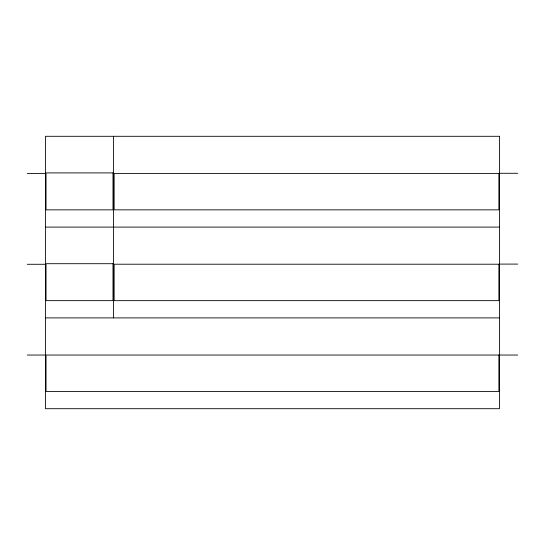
<?xml version="1.0" encoding="UTF-8"?>
<svg xmlns="http://www.w3.org/2000/svg" width="545" height="545" viewBox="0 0 545 545"><rect width="100%" height="100%" fill="white"/><g stroke="black" fill="none" stroke-linecap="round" stroke-linejoin="round"><path stroke-width="0.82" d="M499.472 173.29L517.75 173.29M27.27 173.48L45.46 173.48M45.46 227.102L499.472 227.102M499.472 264.093L517.75 264.093M27.27 264.284L45.46 264.284M45.46 317.899L499.472 317.899M27.25 355.04L45.46 355.04M499.472 355.04L517.682 355.04M113.558 136.298L113.558 317.899M499.472 136.298L45.46 136.298L45.46 408.702L499.472 408.702L499.472 136.298M112.985 172.901L46.032 172.901L46.032 209.845L112.985 209.845L112.985 172.901M498.9 173.412L114.137 173.412L114.137 209.845L498.9 209.845L498.9 173.412M112.985 263.705L46.032 263.705L46.032 300.649L112.985 300.649L112.985 263.705M498.9 264.216L114.137 264.216L114.137 300.649L498.9 300.649L498.9 264.216M498.9 355.04L46.032 355.04L46.032 391.453L498.9 391.453L498.9 355.04"/></g></svg>
